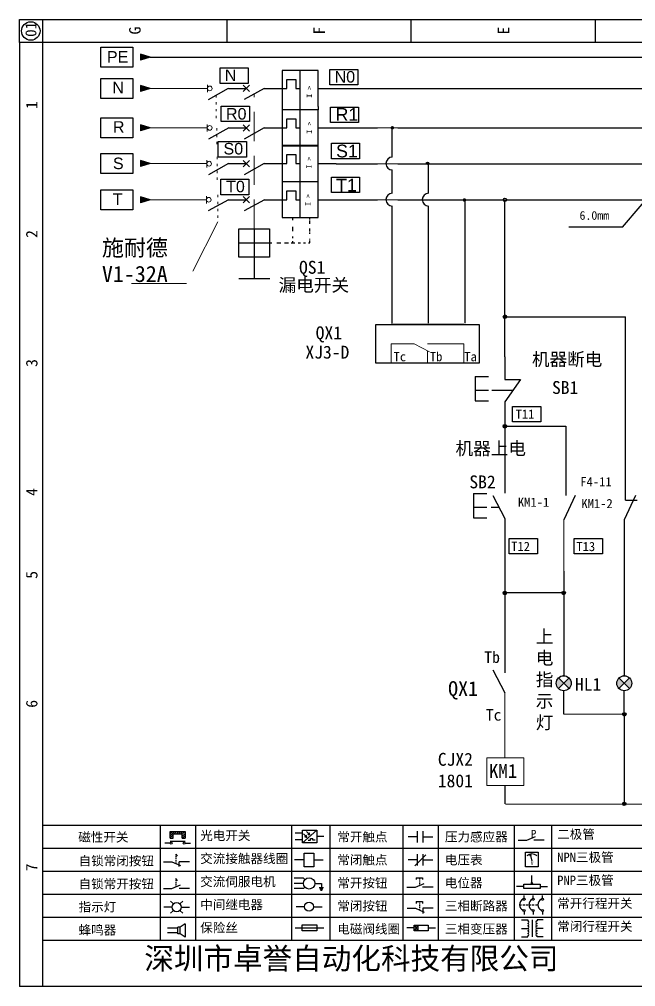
# Model space of a CAD drawing. Header units: millimetres. Extents: x 946 to 4507, y -1073 to 3239.
# Drawn here: x 1283.7 to 1417.4, y 36.8 to 246.8 of the extents above; entities that cross this region are included whole.
import ezdxf
from ezdxf.enums import TextEntityAlignment as Align

# ---------------------------------------------------------------- set-up
doc = ezdxf.new("R2010")
doc.units = ezdxf.units.MM
for name, pattern in [('9', [7.5, 0.5, -1, 0.5, -1, 0.5, -1, 0.5, -1, 0.5, -1]), ('ACAD_ISO03W100', [30, 12, -18]), ('ACANSTGL', [0.11811, 0.07874, -0.03937]), ('ACISOWELD', [3, 2, -1]), ('DASHED2', [9.525, 6.35, -3.175])]:
    doc.linetypes.add(name, pattern=pattern)
doc.layers.add('1', color=3, linetype='Continuous', lineweight=20)
for name, color, linetype in [('MISC', 2, 'Continuous'), ('SYMS', 7, 'Continuous'), ('主图', 7, 'Continuous')]:
    doc.layers.add(name, color=color, linetype=linetype)
doc.styles.get("Standard").update_dxf_attribs({"font": ''})
doc.styles.add('WD_IEC', font='ISOCP2.shx', dxfattribs={"width": 0.9, "height": 4, "bigfont": 'gbcbig.shx'})
doc.styles.add('样式 0', font='')
doc.styles.add('样式 8', font='arial.ttf')
doc.styles.add('汉字', font='')
doc.styles.get('Standard').set_extended_font_data('SimSun')
doc.styles.get('样式 0').set_extended_font_data('KaiTi_GB2312')
doc.styles.get('汉字').set_extended_font_data('新宋体')

# ---------------------------------------------------------------- blocks, each defined once
blk = doc.blocks.new('VCB11THI')
for p, q in [((0, 7.5), (0, 2.5)), ((0, -2.5), (-3.12, 3.12)), ((-0.88, 3.38), (0.88, 1.62)), ((-0.88, 1.62), (0.88, 3.38)), ((0, -2.5), (0, -8.75)), ((0, -8.75), (2.5, -8.75)), ((2.5, -8.75), (2.5, -11.25)), ((-5, -12.5), (5, -12.5)), ((0, -11.25), (0, -12.5)), ((2.5, -11.25), (0, -11.25)), ((0, -17.5), (0, -22.5))]:
    blk.add_line(p, q)
blk.add_lwpolyline([(-5, -7.5), (-5, -17.5), (5, -17.5), (5, -7.5)], close=True)
at = {"style": 'WD_IEC'}
for tag, p in [('INST', (-8, 5.25)), ('LOC', (-8, 1.75)), ('TAG1', (-8, -1.75)), ('RATING1', (-8, -6.35)), ('DESC1', (-8, -14.35)), ('DESC2', (-8, -17.85)), ('DESC3', (-8, -21.35))]:
    blk.add_attdef(tag, text='', height=2.5, dxfattribs=at).set_placement(p, align=Align.RIGHT)
blk.add_attdef('TERM01', text='', height=2, rotation=90, dxfattribs=at).set_placement((-1, 7.5), align=Align.RIGHT)
at = {"style": 'WD_IEC', "flags": 1}
for tag, p, height in [('X2TERM01', (0, 7.5), 0.32), ('MFG', (2.75, 6.5), 1.5), ('CAT', (2.75, 4), 1.5), ('X4LINK', (-2, 0), 0.32), ('X1LINK', (-0.5, 0), 0.32), ('CONTACT', (-5, -7.5), 1), ('COMMON', (-3.75, -8.75), 1), ('ASSYCODE', (1, -19), 1), ('FAMILY', (1, -20.5), 1), ('CATDESC', (1, -22), 1), ('X8TERM02', (0, -22.5), 0.32)]:
    blk.add_attdef(tag, p, '', height=height, dxfattribs=at)
at = {"lineweight": 15, "style": 'WD_IEC'}
blk.add_attdef('XREF', text='', height=2.5, dxfattribs=at).set_placement((-8, -10.35), align=Align.RIGHT)
at = {"style": 'WD_IEC'}
blk.add_attdef('TERM02', (-1, -22.5), '', height=2, rotation=90, dxfattribs=at)
at = {"linetype": 'Continuous', "style": 'WD_IEC'}
blk.add_attdef('T', text='', height=2.5, dxfattribs=at).set_placement((0, -15), align=Align.MIDDLE_CENTER)
blk = doc.blocks.new('VCB21THI')
for p, q in [((0, 7.5), (0, 2.5)), ((0, -2.5), (-3.12, 3.12)), ((-0.88, 3.38), (0.88, 1.62)), ((-0.88, 1.62), (0.88, 3.38)), ((0, -2.5), (0, -8.75)), ((0, -8.75), (2.5, -8.75)), ((2.5, -8.75), (2.5, -11.25)), ((-5, -12.5), (5, -12.5)), ((0, -11.25), (0, -12.5)), ((2.5, -11.25), (0, -11.25)), ((0, -17.5), (0, -22.5))]:
    blk.add_line(p, q)
blk.add_lwpolyline([(-5, -7.5), (-5, -17.5), (5, -17.5), (5, -7.5)], close=True)
at = {"style": 'WD_IEC'}
for tag, p in [('INST', (-8, 5.25)), ('LOC', (-8, 1.75)), ('TAG2', (-8, -1.75)), ('RATING1', (-8, -6.35)), ('DESC1', (-8, -14.35)), ('DESC2', (-8, -17.85)), ('DESC3', (-8, -21.35))]:
    blk.add_attdef(tag, text='', height=2.5, dxfattribs=at).set_placement(p, align=Align.RIGHT)
blk.add_attdef('TERM01', text='', height=2, rotation=90, dxfattribs=at).set_placement((-1, 7.5), align=Align.RIGHT)
at = {"style": 'WD_IEC', "flags": 1}
for tag, p, height in [('X2TERM01', (0, 7.5), 0.32), ('X4LINK', (-2, 0), 0.32), ('X1LINK', (-0.5, 0), 0.32), ('CONTACT', (-5, -7.5), 1), ('COMMON', (-3.75, -8.75), 1), ('FAMILY', (1, -20.5), 1), ('X8TERM02', (0, -22.5), 0.32)]:
    blk.add_attdef(tag, p, '', height=height, dxfattribs=at)
at = {"lineweight": 15, "style": 'WD_IEC'}
blk.add_attdef('XREF', text='', height=2.5, dxfattribs=at).set_placement((-8, -10.35), align=Align.RIGHT)
at = {"style": 'WD_IEC'}
blk.add_attdef('TERM02', (-1, -22.5), '', height=2, rotation=90, dxfattribs=at)
at = {"linetype": 'Continuous', "style": 'WD_IEC'}
blk.add_attdef('T', text='', height=2.5, dxfattribs=at).set_placement((0, -15), align=Align.MIDDLE_CENTER)
blk = doc.blocks.new('磁性开关')
at = {"linetype": 'ByBlock'}
h = blk.add_hatch(dxfattribs=at)
h.set_pattern_fill('ANSI31', color=256, scale=0.1, style=0)
h.paths.add_polyline_path([(-1907.69, -775.29), (-1910.88, -775.29), (-1910.88, -776.69), (-1910.25, -776.69), (-1910.25, -775.79), (-1908.31, -775.79), (-1908.31, -776.69), (-1907.69, -776.69)])
for p, q in [((-1910.88, -776.69), (-1910.88, -775.29)), ((-1910.88, -775.29), (-1907.69, -775.29)), ((-1910.88, -776.69), (-1910.25, -776.69)), ((-1910.25, -776.69), (-1910.25, -775.79)), ((-1910.25, -775.79), (-1908.31, -775.79)), ((-1908.31, -776.69), (-1908.31, -775.79)), ((-1908.31, -776.69), (-1907.69, -776.69)), ((-1907.69, -775.29), (-1907.69, -776.69)), ((-1910.91, -777.81), (-1912.09, -777.81)), ((-1910.88, -777.39), (-1907.69, -777.39)), ((-1907.66, -777.81), (-1906.48, -777.81))]:
    blk.add_line(p, q, dxfattribs=at)
for centre in [(-1910.68, -777.81), (-1907.88, -777.81)]:
    blk.add_circle(centre, 0.225, dxfattribs=at)
blk = doc.blocks.new('*U202')
at = {"linetype": 'ByBlock'}
for p, q in [((-1909.23, -780.45), (-1909.23, -780.67)), ((-1909.23, -780.45), (-1908.92, -780.84)), ((-1909.23, -780.84), (-1909.23, -781.05)), ((-1911.92, -782.07), (-1910.06, -782.07)), ((-1910.06, -782.07), (-1908.18, -782.88)), ((-1909.23, -781.23), (-1909.23, -781.44)), ((-1909.23, -781.61), (-1909.23, -781.83)), ((-1909.23, -782), (-1909.23, -782.21)), ((-1909.23, -782.38), (-1909.23, -782.43)), ((-1908.52, -783.07), (-1908.52, -782.07)), ((-1906.25, -782.07), (-1908.52, -782.07))]:
    blk.add_line(p, q, dxfattribs=at)
blk = doc.blocks.new('*U203')
at = {"linetype": 'ByBlock'}
for p, q in [((-1908.88, -791.17), (-1909.23, -790.71)), ((-1909.23, -790.71), (-1909.23, -790.92)), ((-1909.23, -791.09), (-1909.23, -791.31)), ((-1909.23, -791.48), (-1909.23, -791.69)), ((-1911.92, -792.89), (-1910.06, -792.89)), ((-1910.06, -792.89), (-1908.18, -792.08)), ((-1909.23, -791.86), (-1909.23, -792.08)), ((-1909.23, -792.25), (-1909.23, -792.47)), ((-1906.25, -792.89), (-1908.52, -792.89))]:
    blk.add_line(p, q, dxfattribs=at)
blk = doc.blocks.new('蜂鸣器')
at = {"linetype": 'ByBlock'}
for p, q in [((-1907.17, -795.53), (-1908.25, -796.26)), ((-1907.17, -795.53), (-1907.17, -798.41)), ((-1908.8, -796.48), (-1911.01, -796.48)), ((-1908.8, -797.46), (-1911.01, -797.46)), ((-1908.25, -796.26), (-1908.8, -796.26)), ((-1908.8, -797.68), (-1908.8, -796.26)), ((-1908.25, -797.68), (-1908.8, -797.68)), ((-1908.25, -797.68), (-1908.25, -796.26)), ((-1907.17, -798.41), (-1908.25, -797.68))]:
    blk.add_line(p, q, dxfattribs=at)
blk = doc.blocks.new('指示灯')
at = {"linetype": 'ByBlock'}
for p, q in [((-1854.25, -776.92), (-1856.06, -776.92)), ((-1854.62, -775.59), (-1853.97, -776.23)), ((-1851.9, -775.59), (-1852.54, -776.23)), ((-1852.26, -776.92), (-1850.45, -776.92)), ((-1854.62, -778.25), (-1853.97, -777.61)), ((-1851.9, -778.25), (-1852.54, -777.61))]:
    blk.add_line(p, q, dxfattribs=at)
blk.add_circle((-1853.26, -776.92), 0.992, dxfattribs=at)
blk = doc.blocks.new('光电开关')
at = {"linetype": 'ByBlock'}
h = blk.add_hatch(dxfattribs=at)
h.set_pattern_fill('ANSI31', color=256, scale=0.01, style=0)
h.set_pattern_definition([(45, (0.172267, 0), (-0.0224506403, 0.0224506403), [])])
h.paths.add_polyline_path([(-1882.44, -776.34), (-1882.5, -775.91), (-1882.68, -776.07)])
h.paths.add_polyline_path([(-1882.44, -776.34), (-1882.68, -776.07), (-1882.86, -776.23)])
h.paths.add_polyline_path([(-1883.11, -776.45), (-1883.29, -776.61), (-1883.05, -776.88)])
h.paths.add_polyline_path([(-1883.29, -776.61), (-1883.47, -776.77), (-1883.05, -776.88)])
for p, q in [((-1884.01, -775.96), (-1885.56, -775.96)), ((-1880.91, -775.3), (-1884.01, -778.05)), ((-1883.75, -776.09), (-1883.05, -776.88)), ((-1883.11, -776.45), (-1883.47, -776.77)), ((-1883.05, -776.88), (-1883.47, -776.77)), ((-1883.14, -775.55), (-1882.44, -776.34)), ((-1883.05, -776.88), (-1883.11, -776.45)), ((-1882.5, -775.91), (-1882.86, -776.23)), ((-1882.44, -776.34), (-1882.86, -776.23)), ((-1882.44, -776.34), (-1882.5, -775.91)), ((-1879.37, -776.67), (-1880.91, -776.67)), ((-1884.01, -777.39), (-1885.56, -777.39)), ((-1882.78, -777.47), (-1882.23, -777.47)), ((-1882.23, -777.47), (-1882.23, -777.14)), ((-1882.23, -777.14), (-1881.78, -777.14)), ((-1881.78, -777.47), (-1881.78, -777.14)), ((-1881.23, -777.47), (-1881.78, -777.47))]:
    blk.add_line(p, q, dxfattribs=at)
blk.add_lwpolyline([(-1884.01, -775.3), (-1880.91, -775.3), (-1880.91, -778.05), (-1884.01, -778.05)], close=True, dxfattribs=at)
blk = doc.blocks.new('交流接触器线圈')
at = {"linetype": 'ByBlock'}
for p, q in [((-1880.82, -781.77), (-1882.87, -781.77)), ((-1878.72, -781.77), (-1876.67, -781.77))]:
    blk.add_line(p, q, dxfattribs=at)
blk.add_lwpolyline([(-1880.82, -780.28), (-1878.72, -780.28), (-1878.72, -783.26), (-1880.82, -783.26)], close=True, dxfattribs=at)
blk = doc.blocks.new('交流伺服电机')
at = {"linetype": 'ByBlock'}
for p, q in [((-1880.97, -785.75), (-1882.94, -785.75)), ((-1880.97, -786.85), (-1882.94, -786.85)), ((-1880.97, -785.75), (-1880.65, -786.03)), ((-1878.49, -786.85), (-1877.07, -786.85)), ((-1877.07, -786.85), (-1877.07, -787.72)), ((-1880.97, -787.94), (-1882.94, -787.94)), ((-1880.97, -787.94), (-1880.65, -787.67)), ((-1877.54, -787.72), (-1876.59, -787.72)), ((-1877.38, -788.01), (-1876.75, -788.01)), ((-1877.23, -788.29), (-1876.9, -788.29))]:
    blk.add_line(p, q, dxfattribs=at)
blk.add_circle((-1879.73, -786.85), 1.24, dxfattribs=at)
blk = doc.blocks.new('中间继电器')
at = {"linetype": 'ByBlock'}
for p, q in [((-1880.72, -791.92), (-1882.54, -791.92)), ((-1878.74, -791.92), (-1876.92, -791.92))]:
    blk.add_line(p, q, dxfattribs=at)
blk.add_circle((-1879.73, -791.92), 0.992, dxfattribs=at)
blk = doc.blocks.new('保险丝')
at = {"linetype": 'ByBlock'}
blk.add_line((-1882.72, -796.49), (-1876.55, -796.49), dxfattribs=at)
blk.add_lwpolyline([(-1881.2, -795.86), (-1878.06, -795.86), (-1878.06, -797.12), (-1881.2, -797.12)], close=True, dxfattribs=at)
blk = doc.blocks.new('常开按钮')
at = {"linetype": 'ByBlock'}
for p, q in [((-1910.06, -787.73), (-1908.18, -786.93)), ((-1909.9, -785.68), (-1908.56, -785.68)), ((-1909.9, -785.68), (-1909.9, -786.07)), ((-1909.23, -785.68), (-1909.23, -785.89)), ((-1909.23, -786.06), (-1909.23, -786.28)), ((-1909.23, -786.45), (-1909.23, -786.67)), ((-1909.23, -786.84), (-1909.23, -787.05)), ((-1909.23, -787.22), (-1909.23, -787.38)), ((-1908.56, -785.68), (-1908.56, -786.07)), ((-1911.92, -787.73), (-1910.06, -787.73)), ((-1906.25, -787.73), (-1908.52, -787.73))]:
    blk.add_line(p, q, dxfattribs=at)
blk = doc.blocks.new('常开触点')
at = {"linetype": 'ByBlock'}
for p, q in [((-1853.82, -782.99), (-1853.82, -780.56)), ((-1852.6, -782.99), (-1852.6, -780.56)), ((-1853.82, -781.77), (-1855.88, -781.77)), ((-1852.6, -781.77), (-1850.55, -781.77))]:
    blk.add_line(p, q, dxfattribs=at)
blk = doc.blocks.new('常闭触点')
at = {"linetype": 'ByBlock'}
for p, q in [((-1853.82, -786.77), (-1855.88, -786.77)), ((-1852.01, -785.66), (-1854.43, -788.1)), ((-1853.82, -787.99), (-1853.82, -785.56)), ((-1852.6, -787.99), (-1852.6, -785.56)), ((-1852.6, -786.77), (-1850.55, -786.77))]:
    blk.add_line(p, q, dxfattribs=at)
blk = doc.blocks.new('常闭按钮')
at = {"linetype": 'ByBlock'}
for p, q in [((-1854.11, -790.83), (-1852.77, -790.83)), ((-1854.11, -790.83), (-1854.11, -791.22)), ((-1853.44, -790.83), (-1853.44, -791.04)), ((-1853.44, -791.21), (-1853.44, -791.43)), ((-1853.44, -791.6), (-1853.44, -791.82)), ((-1852.77, -790.83), (-1852.77, -791.22)), ((-1856.13, -792.28), (-1854.28, -792.28)), ((-1854.28, -792.28), (-1852.4, -793.09)), ((-1853.44, -791.99), (-1853.44, -792.2)), ((-1853.44, -792.37), (-1853.44, -792.53)), ((-1850.47, -792.28), (-1852.73, -792.28)), ((-1852.73, -792.28), (-1852.73, -793.43))]:
    blk.add_line(p, q, dxfattribs=at)
blk = doc.blocks.new('电磁阀线圈')
at = {"linetype": 'ByBlock'}
for p, q in [((-1854.61, -796.54), (-1856.17, -796.54)), ((-1854.61, -795.92), (-1853.75, -797.16)), ((-1853.75, -795.92), (-1854.61, -797.16)), ((-1853.75, -795.92), (-1853.75, -797.16)), ((-1851.53, -796.54), (-1849.97, -796.54))]:
    blk.add_line(p, q, dxfattribs=at)
blk.add_lwpolyline([(-1854.61, -795.92), (-1851.53, -795.92), (-1851.53, -797.16), (-1854.61, -797.16)], close=True, dxfattribs=at)
blk = doc.blocks.new('电压表')
at = {"linetype": 'ByBlock'}
for p, q in [((-1814.84, -780.75), (-1814.91, -781.13)), ((-1814.6, -781.05), (-1814.91, -781.13)), ((-1814.84, -780.75), (-1814.46, -782.26)), ((-1814.84, -780.75), (-1814.6, -781.05))]:
    blk.add_line(p, q, dxfattribs=at)
blk.add_lwpolyline([(-1815.84, -780.34), (-1813.07, -780.34), (-1813.07, -783.49), (-1815.84, -783.49)], close=True, dxfattribs=at)
blk.add_arc((-1814.46, -782.26), 1.56, 46.8313, 133.1687, dxfattribs=at)
at = {"linetype": 'ByBlock', "insert": (-1814.7, -782.39), "char_height": 0.75, "width": 0.6768, "attachment_point": 1}
blk.add_mtext('V', dxfattribs=at)
blk = doc.blocks.new('电位器')
at = {"linetype": 'ByBlock'}
for p, q in [((-1814.45, -787.3), (-1814.45, -785.39)), ((-1814.45, -787.3), (-1814.62, -786.96)), ((-1814.62, -786.96), (-1814.27, -786.96)), ((-1814.45, -787.3), (-1814.27, -786.96)), ((-1816.21, -787.75), (-1817.79, -787.75)), ((-1812.68, -787.75), (-1811.1, -787.75))]:
    blk.add_line(p, q, dxfattribs=at)
blk.add_lwpolyline([(-1816.21, -787.3), (-1812.68, -787.3), (-1812.68, -788.2), (-1816.21, -788.2)], close=True, dxfattribs=at)
blk = doc.blocks.new('三相断路器')
at = {"linetype": 'ByBlock'}
for p, q in [((-1816.17, -790.33), (-1816.17, -789.7)), ((-1814.17, -790.33), (-1814.17, -789.7)), ((-1812.18, -790.33), (-1812.18, -789.7)), ((-1817.14, -791.74), (-1816.72, -791.74)), ((-1816.45, -791.74), (-1816.03, -791.74)), ((-1816.17, -793.19), (-1816.17, -793.83)), ((-1815.76, -791.74), (-1815.34, -791.74)), ((-1815.07, -791.74), (-1814.65, -791.74)), ((-1814.38, -791.74), (-1813.96, -791.74)), ((-1814.17, -793.19), (-1814.17, -793.83)), ((-1813.69, -791.74), (-1813.27, -791.74)), ((-1812.18, -793.19), (-1812.18, -793.83))]:
    blk.add_line(p, q, dxfattribs=at)
for centre in [(-1816.17, -790.55), (-1814.17, -790.55), (-1812.18, -790.55), (-1816.17, -792.98), (-1814.17, -792.98), (-1812.18, -792.98)]:
    blk.add_circle(centre, 0.219, dxfattribs=at)
for centre in [(-1815.81, -791.74), (-1813.82, -791.74), (-1811.83, -791.74)]:
    blk.add_arc(centre, 1.32, 115.5791, 244.4209, dxfattribs=at)
blk = doc.blocks.new('三相变压器')
at = {"linetype": 'ByBlock'}
for p, q in [((-1816.69, -795.03), (-1815.37, -795.03)), ((-1815.37, -795.03), (-1815.37, -795.24)), ((-1814.34, -798.7), (-1814.34, -795.04)), ((-1812, -795.03), (-1813.32, -795.03)), ((-1813.32, -795.03), (-1813.32, -795.24)), ((-1816.69, -796.87), (-1815.37, -796.87)), ((-1812, -796.87), (-1813.32, -796.87)), ((-1816.69, -798.71), (-1815.37, -798.71)), ((-1815.37, -798.71), (-1815.37, -798.5)), ((-1813.32, -798.71), (-1813.32, -798.5)), ((-1812, -798.71), (-1813.32, -798.71))]:
    blk.add_line(p, q, dxfattribs=at)
for centre, start, end in [((-1815.37, -795.51), 270, 90), ((-1815.37, -796.06), 270, 90), ((-1813.32, -795.51), 90, 270), ((-1813.32, -796.06), 90, 270), ((-1815.37, -796.6), 270, 90), ((-1815.37, -797.14), 270, 90), ((-1815.37, -797.68), 270, 90), ((-1815.37, -798.23), 270, 90), ((-1813.32, -796.6), 90, 270), ((-1813.32, -797.14), 90, 270), ((-1813.32, -797.68), 90, 270), ((-1813.32, -798.23), 90, 270)]:
    blk.add_arc(centre, 0.271, start, end, dxfattribs=at)
blk = doc.blocks.new('压力感应器')
at = {"linetype": 'ByBlock'}
for p, q in [((-1815.59, -777.73), (-1813.71, -776.93)), ((-1817.44, -777.73), (-1815.59, -777.73)), ((-1811.78, -777.73), (-1814.05, -777.73))]:
    blk.add_line(p, q, dxfattribs=at)
at = {"linetype": 'ByBlock', "insert": (-1814.65, -775.48), "char_height": 1.68, "width": 1.2242, "attachment_point": 1}
blk.add_mtext('{\\fNSimSun|b0|i0|c134|p49;P}', dxfattribs=at)
blk = doc.blocks.new('WDDOT')
blk.add_hatch(color=256).paths.add_polyline_path([(0.5, 0, 1), (-0.5, 0, 1)])
blk.add_circle((0, 0), 0.5)

msp = doc.modelspace()

# ---------------------------------------------------------------- hatches: boundary and pattern name
for points in [[(1309.974, 232.418), (1312.016, 231.763), (1309.974, 231.108)], [(1309.974, 223.852), (1312.016, 223.197), (1309.974, 222.543)], [(1309.974, 216.09), (1312.016, 215.435), (1309.974, 214.781)], [(1309.974, 208.256), (1312.016, 207.601), (1309.974, 206.946)], [(1389.444, 182.191, 1), (1388.665, 182.191, 1)], [(1389.438, 158.42, 1), (1388.652, 158.42, 1)], [(1389.417, 122.221, 1), (1388.631, 122.221, 1)], [(1402.195, 122.221, 1), (1401.409, 122.221, 1)], [(1415.341, 95.882, 1), (1414.555, 95.882, 1)], [(1415.341, 76.442, 1), (1414.555, 76.442, 1)]]:
    msp.add_hatch(color=256).paths.add_polyline_path(points)
h = msp.add_hatch(color=256)
edge = h.paths.add_edge_path()
edge.add_arc((1364.605, 223.211), 0.393, 0, 360)
h = msp.add_hatch(color=256)
edge = h.paths.add_edge_path()
edge.add_arc((1380.257, 207.54), 0.393, 0, 360)
at = {"lineweight": 0}
h = msp.add_hatch(color=256, dxfattribs=at)
h.paths.add_polyline_path([(1401.802, 102.632), (1400.653, 103.781, 0.1989124), (1400.177, 102.632, 0.1989124), (1400.653, 101.483)])
h.paths.add_polyline_path([(1402.951, 101.483, 0.1989124), (1403.427, 102.632, 0.1989124), (1402.951, 103.781), (1401.802, 102.632)])
h.paths.add_polyline_path([(1414.948, 102.622), (1413.799, 103.771, 0.1989124), (1413.323, 102.622, 0.1989124), (1413.799, 101.473)])
h.paths.add_polyline_path([(1416.097, 101.473, 0.1989124), (1416.573, 102.622, 0.1989124), (1416.097, 103.771), (1414.948, 102.622)])
at = {"layer": 'MISC'}
msp.add_hatch(color=256, dxfattribs=at).paths.add_polyline_path([(1309.974, 239.182), (1312.016, 238.528), (1309.974, 237.873)])

# ---------------------------------------------------------------- linework, layer by layer
at = {"linetype": 'ByBlock'}
for p, q in [((1283.654, 246.755), (1580.654, 246.755)), ((1283.654, 241.755), (1283.654, 246.755)), ((1288.654, 246.755), (1288.654, 36.755)), ((1283.654, 241.755), (1283.654, 56.755)), ((1575.654, 71.755), (1288.654, 71.755)), ((1575.654, 66.755), (1288.654, 66.755)), ((1575.654, 61.755), (1288.654, 61.755)), ((1283.654, 56.755), (1283.654, 36.755)), ((1575.654, 56.755), (1288.654, 56.755)), ((1575.654, 51.755), (1288.654, 51.755)), ((1575.654, 46.755), (1288.654, 46.755)), ((1580.654, 36.755), (1283.654, 36.755))]:
    msp.add_line(p, q, dxfattribs=at)
for p, q in [((1348.516, 235.661), (1340.72, 235.661)), ((1340.72, 235.661), (1340.72, 227.865)), ((1344.618, 227.096), (1344.618, 235.661)), ((1348.516, 227.865), (1348.516, 235.661)), ((1341.694, 231.763), (1341.694, 233.712)), ((1341.694, 233.712), (1343.643, 233.712)), ((1343.643, 233.712), (1343.643, 231.763)), ((1312.016, 231.763), (1309.974, 232.418)), ((1309.974, 232.418), (1309.974, 231.108)), ((1312.016, 231.763), (1309.974, 231.108)), ((1328.988, 231.745), (1324.603, 229.309)), ((1329.025, 231.763), (1332.923, 231.763)), ((1332.234, 231.074), (1333.612, 232.452)), ((1333.612, 231.074), (1332.234, 232.452)), ((1336.821, 231.763), (1332.436, 229.327)), ((1336.821, 231.763), (1341.694, 231.763)), ((1343.643, 231.763), (1344.618, 231.763)), ((1348.516, 231.763), (1550.333, 231.763)), ((1348.516, 231.763), (1352.414, 231.763)), ((1312.016, 223.197), (1309.974, 223.852)), ((1309.974, 223.852), (1309.974, 222.543)), ((1312.016, 223.197), (1309.974, 222.543)), ((1329.117, 223.195), (1324.732, 220.759)), ((1352.414, 223.197), (1361.366, 223.197)), ((1365.791, 223.197), (1491.608, 223.197)), ((1312.016, 215.435), (1309.974, 216.09)), ((1309.974, 216.09), (1309.974, 214.781)), ((1312.016, 215.435), (1309.974, 214.781)), ((1329.081, 215.425), (1324.696, 212.988)), ((1352.414, 215.401), (1361.366, 215.401)), ((1365.791, 215.401), (1491.506, 215.401)), ((1312.016, 207.601), (1309.974, 208.256)), ((1309.974, 208.256), (1309.974, 206.946)), ((1312.016, 207.601), (1309.974, 206.946)), ((1329.021, 207.605), (1324.636, 205.169)), ((1352.414, 207.605), (1361.366, 207.605)), ((1365.791, 207.605), (1491.301, 207.605)), ((1342.975, 203.152), (1342.975, 203.707)), ((1342.975, 200.784), (1342.975, 201.695)), ((1334.623, 201.273), (1334.623, 190.479)), ((1342.975, 199.236), (1342.975, 199.646)), ((1331.301, 198.204), (1337.945, 198.204)), ((1337.945, 198.204), (1338.471, 198.204)), ((1339.563, 198.204), (1340.382, 198.204)), ((1341.2, 198.204), (1342.065, 198.204)), ((1342.656, 198.204), (1342.975, 198.204)), ((1342.975, 198.204), (1342.975, 198.599)), ((1331.261, 190.479), (1337.985, 190.479)), ((1415.182, 142.399), (1415.182, 182.191)), ((1389.054, 173.456), (1389.054, 168.576)), ((1382.558, 169.192), (1385.497, 169.192)), ((1382.558, 169.192), (1382.558, 163.909)), ((1392.416, 168.576), (1389.045, 163.695)), ((1389.05, 168.576), (1392.416, 168.576)), ((1382.558, 166.257), (1385.497, 166.257)), ((1386.219, 166.224), (1390.731, 166.224)), ((1382.558, 163.909), (1385.497, 163.909)), ((1389.045, 163.695), (1389.045, 146.158)), ((1389.045, 158.42), (1402.27, 158.42)), ((1402.27, 158.42), (1402.271, 147.47)), ((1402.271, 147.47), (1402.27, 143.357)), ((1389.045, 146.158), (1389.045, 143.917)), ((1382.202, 143.822), (1385.141, 143.822)), ((1382.202, 143.822), (1382.202, 138.538)), ((1386.427, 143.371), (1389.045, 138.402)), ((1404.257, 143.357), (1401.802, 138.102)), ((1417.403, 143.357), (1414.948, 138.102)), ((1382.202, 140.886), (1385.141, 140.886)), ((1386.082, 140.886), (1387.736, 140.886)), ((1415.182, 142.399), (1417.768, 142.399)), ((1382.202, 138.538), (1385.141, 138.538)), ((1389.045, 138.402), (1389.047, 126.977)), ((1414.948, 138.102), (1414.948, 117.831)), ((1389.047, 126.977), (1389.045, 119.699)), ((1401.802, 126.977), (1401.802, 122.221)), ((1401.802, 122.221), (1389.046, 122.221)), ((1401.802, 122.221), (1401.802, 104.257)), ((1414.948, 117.831), (1414.948, 104.247)), ((1389.045, 108.852), (1389.045, 104.851)), ((1386.394, 105.503), (1389.012, 100.534)), ((1402.951, 103.781), (1400.653, 101.483)), ((1400.653, 103.781), (1402.951, 101.483)), ((1401.802, 104.257), (1401.802, 104.382)), ((1416.097, 103.771), (1413.799, 101.473)), ((1413.799, 103.771), (1416.097, 101.473)), ((1414.948, 104.247), (1414.948, 104.372)), ((1401.802, 95.882), (1401.802, 101.007)), ((1414.948, 95.872), (1414.948, 100.997))]:
    msp.add_line(p, q)
at = {"color": 7, "lineweight": 13}
for p, q in [((1312.016, 231.763), (1324.469, 231.763)), ((1324.461, 232.514), (1324.461, 230.945)), ((1312.002, 223.194), (1324.454, 223.194)), ((1324.446, 223.945), (1324.446, 222.376)), ((1361.309, 223.197), (1365.905, 223.197)), ((1311.882, 215.428), (1324.335, 215.428)), ((1324.327, 216.178), (1324.327, 214.61)), ((1361.245, 215.401), (1366.328, 215.401)), ((1324.241, 208.338), (1324.241, 206.77)), ((1311.796, 207.588), (1324.248, 207.588)), ((1361.308, 207.605), (1365.937, 207.605))]:
    msp.add_line(p, q, dxfattribs=at)
at = {"color": 6, "linetype": 'DASHED2', "lineweight": 0}
msp.add_line((1334.623, 201.273), (1334.623, 230.542), dxfattribs=at)
at = {"color": 0}
for p, q in [((1340.72, 227.865), (1340.72, 227.096)), ((1348.516, 227.865), (1348.516, 227.096)), ((1364.605, 216.843), (1364.605, 223.211)), ((1372.479, 209.013), (1372.479, 215.449)), ((1364.605, 209.013), (1364.605, 214.055)), ((1389.054, 182.191), (1415.182, 182.191)), ((1389.045, 119.699), (1389.045, 108.852)), ((1389.045, 80.517), (1389.045, 76.442))]:
    msp.add_line(p, q, dxfattribs=at)
at = {"color": 0, "ltscale": 2}
for p, q in [((1372.258, 215.528), (1371.865, 215.528)), ((1364.605, 180.793), (1364.605, 206.225)), ((1372.479, 180.793), (1372.479, 206.225)), ((1380.353, 207.615), (1380.353, 180.793)), ((1389.054, 200.64), (1389.054, 207.577)), ((1389.054, 185.831), (1389.054, 200.64)), ((1389.054, 173.456), (1389.054, 185.831)), ((1380.113, 180.514), (1364.363, 180.515))]:
    msp.add_line(p, q, dxfattribs=at)
at = {"linetype": 'ACANSTGL'}
for p, q in [((1346.722, 202.341), (1346.722, 203.685)), ((1346.722, 200.214), (1346.722, 201.324)), ((1342.975, 198.204), (1343.52, 198.204)), ((1344.202, 198.204), (1344.794, 198.204)), ((1345.249, 198.204), (1345.795, 198.204)), ((1346.386, 198.204), (1346.722, 198.204)), ((1346.722, 198.204), (1346.722, 199.196))]:
    msp.add_line(p, q, dxfattribs=at)
at = {"lineweight": 0}
for p, q in [((1364.363, 172.131), (1364.363, 176.323)), ((1364.363, 176.323), (1369.363, 176.323)), ((1369.363, 176.323), (1372.66, 174.54)), ((1380.113, 176.323), (1372.238, 176.323)), ((1372.238, 172.131), (1372.238, 174.768)), ((1380.113, 172.131), (1380.113, 176.323))]:
    msp.add_line(p, q, dxfattribs=at)
at = {"linetype": 'Continuous', "lineweight": 0}
for p, q in [((1401.802, 126.977), (1401.802, 138.102)), ((1401.802, 95.882), (1414.948, 95.882))]:
    msp.add_line(p, q, dxfattribs=at)
at = {"ltscale": 2}
for p, q in [((1414.948, 95.872), (1414.948, 83.04)), ((1414.948, 83.04), (1414.948, 76.442))]:
    msp.add_line(p, q, dxfattribs=at)
at = {"color": 0, "lineweight": -2}
for p, q in [((1314.233, 71.755), (1314.233, 46.755)), ((1321.91, 71.755), (1321.91, 46.755)), ((1342.7, 71.755), (1342.7, 46.755)), ((1351.053, 71.755), (1351.053, 46.755)), ((1366.908, 71.755), (1366.908, 46.755)), ((1374.556, 71.755), (1374.556, 46.755)), ((1391.049, 71.755), (1391.049, 46.755)), ((1399.151, 71.755), (1399.151, 46.755))]:
    msp.add_line(p, q, dxfattribs=at)
at = {"linetype": 'ByBlock'}
for points in [[(1328.654, 246.755), (1328.654, 241.755)], [(1368.654, 246.755), (1368.654, 241.755)], [(1408.654, 246.755), (1408.654, 241.755)], [(1575.654, 241.755), (1283.654, 241.755)]]:
    msp.add_lwpolyline(points, dxfattribs=at)
at = {"color": 1, "lineweight": -3}
for points in [[(1301.308, 240.704), (1308.249, 240.704), (1308.249, 236.351), (1301.308, 236.351)], [(1327.232, 236.203), (1333.338, 236.203), (1333.338, 232.855), (1327.232, 232.855)], [(1351.043, 235.87), (1357.149, 235.87), (1357.149, 232.523), (1351.043, 232.523)], [(1301.308, 233.939), (1308.249, 233.939), (1308.249, 229.587), (1301.308, 229.587)], [(1327.468, 227.936), (1333.573, 227.936), (1333.573, 224.589), (1327.468, 224.589)], [(1351.169, 227.691), (1357.275, 227.691), (1357.275, 224.344), (1351.169, 224.344)], [(1301.308, 225.374), (1308.249, 225.374), (1308.249, 221.021), (1301.308, 221.021)], [(1326.812, 220.202), (1332.918, 220.202), (1332.918, 216.855), (1326.812, 216.855)], [(1351.393, 219.844), (1357.499, 219.844), (1357.499, 216.497), (1351.393, 216.497)], [(1301.308, 217.612), (1308.249, 217.612), (1308.249, 213.259), (1301.308, 213.259)], [(1351.393, 212.5), (1357.499, 212.5), (1357.499, 209.152), (1351.393, 209.152)], [(1327.373, 212.039), (1333.479, 212.039), (1333.479, 208.691), (1327.373, 208.691)], [(1301.308, 209.777), (1308.249, 209.777), (1308.249, 205.425), (1301.308, 205.425)], [(1390.705, 162.732), (1396.811, 162.732), (1396.811, 159.385), (1390.705, 159.385)], [(1389.993, 134.066), (1396.099, 134.066), (1396.099, 130.718), (1389.993, 130.718)], [(1404.102, 134.036), (1410.207, 134.036), (1410.207, 130.689), (1404.102, 130.689)]]:
    msp.add_lwpolyline(points, close=True, dxfattribs=at)
msp.add_lwpolyline([(1331.301, 195.134), (1331.301, 201.273), (1337.945, 201.273), (1337.945, 195.134)], close=True)
at = {"color": 0, "ltscale": 2}
msp.add_lwpolyline([(1361.041, 180.515), (1383.435, 180.515), (1383.435, 172.131), (1361.041, 172.131)], close=True, dxfattribs=at)
at = {"lineweight": 0}
msp.add_lwpolyline([(1385.143, 86.442), (1393.143, 86.442), (1393.143, 80.442), (1385.143, 80.442)], close=True, dxfattribs=at)
at = {"linetype": 'ByBlock'}
msp.add_circle((1286.142, 244.228), 2, dxfattribs=at)
at = {"color": 7, "lineweight": 13}
for centre in [(1324.977, 231.756), (1324.962, 223.187), (1324.843, 215.42), (1324.756, 207.581)]:
    msp.add_circle(centre, 0.513, dxfattribs=at)
for centre, radius in [((1389.054, 207.577), 0.389), ((1389.054, 182.191), 0.389), ((1389.045, 158.42), 0.393), ((1389.024, 122.221), 0.393), ((1401.802, 122.221), 0.393), ((1401.802, 102.632), 1.625), ((1414.948, 102.622), 1.625), ((1414.948, 95.882), 0.393), ((1414.948, 76.442), 0.393)]:
    msp.add_circle(centre, radius)
at = {"color": 0, "ltscale": 2}
for centre in [(1364.605, 215.449), (1364.605, 207.619), (1372.479, 207.619)]:
    msp.add_arc(centre, 1.394, 90, 270, dxfattribs=at)
at = {"layer": '1', "color": 5, "linetype": '9', "lineweight": 13}
for p, q in [((1326.363, 230.286), (1326.363, 225.332)), ((1326.499, 223.144), (1326.499, 219.553)), ((1326.586, 216.889), (1326.586, 211.729)), ((1326.711, 208.638), (1326.711, 202.823))]:
    msp.add_line(p, q, dxfattribs=at)
at = {"layer": '1', "color": 7, "linetype": 'Continuous', "lineweight": 13}
for p, q in [((1389.012, 100.534), (1389.012, 86.442)), ((1476.549, 76.386), (1389.196, 76.386))]:
    msp.add_line(p, q, dxfattribs=at)
at = {"layer": '1', "color": 7, "linetype": 'ACAD_ISO03W100', "lineweight": 13}
msp.add_lwpolyline([(1326.711, 202.823), (1319.962, 189.442), (1302.51, 189.442)], dxfattribs=at)
at = {"layer": 'MISC'}
for p, q in [((1312.016, 238.528), (1309.974, 239.182)), ((1309.974, 239.182), (1309.974, 237.873)), ((1312.016, 238.528), (1309.974, 237.873)), ((1312.016, 238.528), (1550.333, 238.528))]:
    msp.add_line(p, q, dxfattribs=at)
at = {"layer": '主图', "linetype": 'ByBlock'}
for q in [(1440.554, 232.325), (1402.937, 201.622)]:
    msp.add_line((1414.584, 201.622), q, dxfattribs=at)

# ---------------------------------------------------------------- block references
at = {"linetype": 'ByBlock'}
for name, p in [('磁性开关', (3227.296, 845.715)), ('光电开关', (3229.106, 846.024)), ('常开触点', (3223.921, 851.052)), ('压力感应器', (3209.36, 846.271)), ('*U202', (3226.842, 845.932)), ('交流接触器线圈', (3226.267, 846.024)), ('常闭触点', (3223.921, 851.052)), ('电压表', (3209.36, 846.271)), ('*U203', (3226.842, 850.932)), ('交流伺服电机', (3226.267, 846.024)), ('常开按钮', (3279.707, 846.052)), ('电位器', (3209.36, 846.271)), ('指示灯', (3171.057, 830.932)), ('中间继电器', (3226.267, 846.024)), ('常闭按钮', (3223.921, 846.052)), ('三相断路器', (3209.36, 846.271)), ('蜂鸣器', (3226.842, 845.932)), ('三相变压器', (3209.36, 846.271)), ('保险丝', (3226.267, 846.024)), ('电磁阀线圈', (3223.921, 846.052))]:
    msp.add_blockref(name, p, dxfattribs=at)
at = {"layer": 'SYMS', "linetype": 'ACISOWELD', "xscale": 0.7796250000001237, "yscale": 0.7796250000001237, "zscale": 0.7796250000001237, "rotation": 90}
for name, p in [('VCB21THI', (1334.872, 223.197)), ('VCB21THI', (1334.872, 215.435)), ('VCB11THI', (1334.879, 207.601))]:
    msp.add_blockref(name, p, dxfattribs=at)
at = {"layer": 'SYMS', "lineweight": -3}
for p, xscale, yscale, zscale in [((1372.258, 215.528), 0.5, 0.5, 0.5), ((1389.054, 182.191), 0.4949999999998909, 0.4949999999998909, 0.4949999999998909), ((1389.045, 158.42), 0.5, 0.5, 0.5), ((1389.024, 122.221), 0.5, 0.5, 0.5), ((1401.802, 122.221), 0.5, 0.5, 0.5), ((1414.948, 95.882), 0.5, 0.5, 0.5), ((1414.948, 76.442), 0.5, 0.5, 0.5)]:
    msp.add_blockref('WDDOT', p, dxfattribs=dict(at, xscale=xscale, yscale=yscale, zscale=zscale))

# ---------------------------------------------------------------- texts
at = {"color": 0}
msp.add_text('6.0mm', height=1.89, dxfattribs=at).set_placement((1405.233, 203.24))
at = {"linetype": 'ByBlock', "attachment_point": 1, "rotation": 90}
for s, insert, char_height, width in [('{\\fKaiTi_GB2312|b0|i0|c134|p0;01}', (1284.943, 242.953), 2.4, 60.2542), ('{\\fKaiTi_GB2312|b0|i0|c134|p0;G}', (1307.483, 243.463), 2.5, 5), ('{\\fKaiTi_GB2312|b0|i0|c134|p0;F}', (1347.483, 243.463), 2.5, 5), ('{\\fKaiTi_GB2312|b0|i0|c134|p0;E}', (1387.483, 243.463), 2.5, 5), ('{\\fKaiTi_GB2312|b0|i0|c134|p49;1}', (1285.082, 227.299), 2.5, 11.7517), ('{\\fKaiTi_GB2312|b0|i0|c134|p49;2}', (1285.082, 199.299), 2.5, 11.7517), ('{\\fKaiTi_GB2312|b0|i0|c134|p49;3}', (1285.082, 171.299), 2.5, 11.7517), ('{\\fKaiTi_GB2312|b0|i0|c134|p49;4}', (1285.082, 143.299), 2.5, 11.7517), ('{\\fKaiTi_GB2312|b0|i0|c134|p49;5}', (1285.082, 125.299), 2.5, 11.7517), ('{\\fKaiTi_GB2312|b0|i0|c134|p49;6}', (1285.082, 97.299), 2.5, 11.7517), ('{\\fKaiTi_GB2312|b0|i0|c134|p49;7}', (1285.082, 61.793), 2.5, 11.7517)]:
    msp.add_mtext(s, dxfattribs=dict(at, insert=insert, char_height=char_height, width=width))
at = {"attachment_point": 1}
for s, insert, char_height, width, style in [('N', (1328.253, 235.86), 2.5, 4.96666, '样式 8'), ('N0', (1352.064, 235.527), 2.5, 4.96666, '样式 8'), ('N', (1303.83, 233.207), 2.5, 4.96666, '样式 8'), ('R0', (1328.489, 227.494), 2.5, 4.96666, '样式 8'), ('R1', (1352.282, 227.501), 2.772, 4.96666, '样式 8'), ('R', (1303.956, 224.649), 2.5, 4.96666, '样式 8'), ('S0', (1327.953, 219.922), 2.5, 4.96666, '样式 8'), ('S1', (1352.393, 219.554), 2.772, 4.96666, '样式 8'), ('S', (1303.962, 216.742), 2.5, 4.96666, '样式 8'), ('T1', (1352.393, 212.146), 2.772, 4.96666, '样式 8'), ('T0', (1328.514, 211.71), 2.5, 4.96666, '样式 8'), ('T', (1303.932, 208.969), 2.5, 4.96666, '样式 8'), ('\\pi1.768;Tb', (1382.793, 109.528), 2.5, 7.10735, '样式 0'), ('\\pi-0.010492;QX1', (1376.721, 103.068), 3.185, 7.10735, '样式 0'), ('\\pi1.768;Tc', (1383.127, 97.004), 2.5, 7.10735, '样式 0')]:
    msp.add_mtext(s, dxfattribs=dict(at, insert=insert, char_height=char_height, width=width, style=style))
at = {"char_height": 1.1694, "width": 4.51104, "attachment_point": 1, "rotation": 90}
for insert in [(1346.007, 229.717), (1346.007, 221.921), (1345.956, 214.336), (1345.728, 206.241)]:
    msp.add_mtext('I >', dxfattribs=dict(at, insert=insert))
at = {"char_height": 2, "attachment_point": 1, "style": '汉字'}
for s, insert in [('{\\fKaiTi_GB2312|b0|i0|c134|p49;磁性开关}', (1296.428, 70.226)), ('{\\fKaiTi_GB2312|b0|i0|c134|p49;光电开关}', (1322.904, 70.564)), ('{\\fKaiTi_GB2312|b0|i0|c134|p49;常开触点}', (1352.658, 70.277)), ('{\\fKaiTi_GB2312|b0|i0|c134|p49;压力感应器}', (1376.017, 70.286)), ('{\\fKaiTi_GB2312|b0|i0|c134|p49;二极管}', (1400.384, 70.847)), ('{\\fKaiTi_GB2312|b0|i0|c134|p49;自锁常闭按钮}', (1296.51, 65.07)), ('{\\fKaiTi_GB2312|b0|i0|c134|p49;交流接触器线圈}', (1322.904, 65.564)), ('{\\fKaiTi_GB2312|b0|i0|c134|p49;常闭触点}', (1352.658, 65.277)), ('{\\fKaiTi_GB2312|b0|i0|c134|p49;电压表}', (1376.017, 65.286)), ('{\\fKaiTi_GB2312|b0|i0|c134|p49;NPN三极管}', (1400.384, 65.847)), ('{\\fKaiTi_GB2312|b0|i0|c134|p49;PNP三极管}', (1400.384, 60.847)), ('{\\fKaiTi_GB2312|b0|i0|c134|p49;自锁常开按钮}', (1296.51, 60.07)), ('{\\fKaiTi_GB2312|b0|i0|c134|p49;交流伺服电机}', (1322.904, 60.564)), ('{\\fKaiTi_GB2312|b0|i0|c134|p49;常开按钮}', (1352.658, 60.277)), ('{\\fKaiTi_GB2312|b0|i0|c134|p49;电位器}', (1376.017, 60.286)), ('{\\fKaiTi_GB2312|b0|i0|c134|p49;指示灯}', (1296.51, 55.07)), ('{\\fKaiTi_GB2312|b0|i0|c134|p49;中间继电器}', (1322.904, 55.564)), ('{\\fKaiTi_GB2312|b0|i0|c134|p49;常闭按钮}', (1352.658, 55.277)), ('{\\fKaiTi_GB2312|b0|i0|c134|p49;三相断路器}', (1376.017, 55.286)), ('{\\fKaiTi_GB2312|b0|i0|c134|p49;常开行程开关}', (1400.384, 55.847)), ('{\\fKaiTi_GB2312|b0|i0|c134|p49;保险丝}', (1322.904, 50.564)), ('{\\fKaiTi_GB2312|b0|i0|c134|p49;电磁阀线圈}', (1352.658, 50.277)), ('{\\fKaiTi_GB2312|b0|i0|c134|p49;三相变压器}', (1376.017, 50.286)), ('{\\fKaiTi_GB2312|b0|i0|c134|p49;常闭行程开关}', (1400.384, 50.847)), ('{\\fKaiTi_GB2312|b0|i0|c134|p49;蜂鸣器}', (1296.51, 50.07))]:
    msp.add_mtext(s, dxfattribs=dict(at, insert=insert))
at = {"color": 0, "lineweight": -2, "insert": (1310.787, 45.226), "char_height": 4.70644, "width": 96.11383, "attachment_point": 1}
msp.add_mtext('深圳市卓誉自动化科技有限公司', dxfattribs=at)
at = {"layer": '1', "color": 7, "linetype": 'ACAD_ISO03W100', "lineweight": 13}
for s, p in [('施耐德', (1301.572, 195.415)), ('V1-32A', (1301.572, 189.737))]:
    msp.add_text(s, height=3.5, dxfattribs=at).set_placement(p)
at = {"layer": 'MISC', "insert": (1302.278, 239.858), "char_height": 2.5, "width": 4.96666, "attachment_point": 1, "style": '样式 8'}
msp.add_mtext('\\pi0.38237;PE', dxfattribs=at)
at = {"layer": 'MISC', "color": 0, "attachment_point": 1, "style": '样式 0'}
for s, insert, char_height, width in [('QS1', (1344.356, 194.326), 2.8, 5.01683), ('漏电开关', (1339.939, 190.47), 2.8, 14.88096), ('QX1', (1347.97, 180.1), 2.8, 5.01683), ('XJ3-D', (1345.74, 175.903), 2.8, 11.34988), ('Tc', (1364.875, 174.534), 2, 5.01683), ('Tb', (1372.75, 174.534), 2, 5.01683), ('Ta', (1380.217, 174.534), 2, 5.01683), ('机器断电', (1394.901, 174.35), 2.8, 14.88096), ('SB1', (1399.259, 168.227), 2.8, 5.01683), ('T11', (1391.356, 162.045), 2, 5.01683), ('机器上电', (1378.331, 155.001), 2.8, 14.65877), ('SB2', (1381.32, 147.737), 2.8, 5.01683), ('F4-11', (1405.406, 147.368), 2, 5.01683), ('KM1-1', (1391.852, 142.926), 2, 5.01683), ('KM1-2', (1405.638, 142.636), 2, 5.01683), ('T12', (1390.398, 133.334), 2, 5.01683), ('T13', (1404.545, 133.312), 2, 5.01683), ('上电指示灯', (1395.74, 114.17), 2.8, 5.01683), ('HL1', (1404.248, 103.792), 2.8, 5.01683), ('CJX2\\P1801', (1374.477, 87.51), 2.8, 7.9311), ('\\pi-0.13538;KM1', (1385.709, 85.088), 3, 6.8721)]:
    msp.add_mtext(s, dxfattribs=dict(at, insert=insert, char_height=char_height, width=width))

doc.saveas('drawing.dxf')
